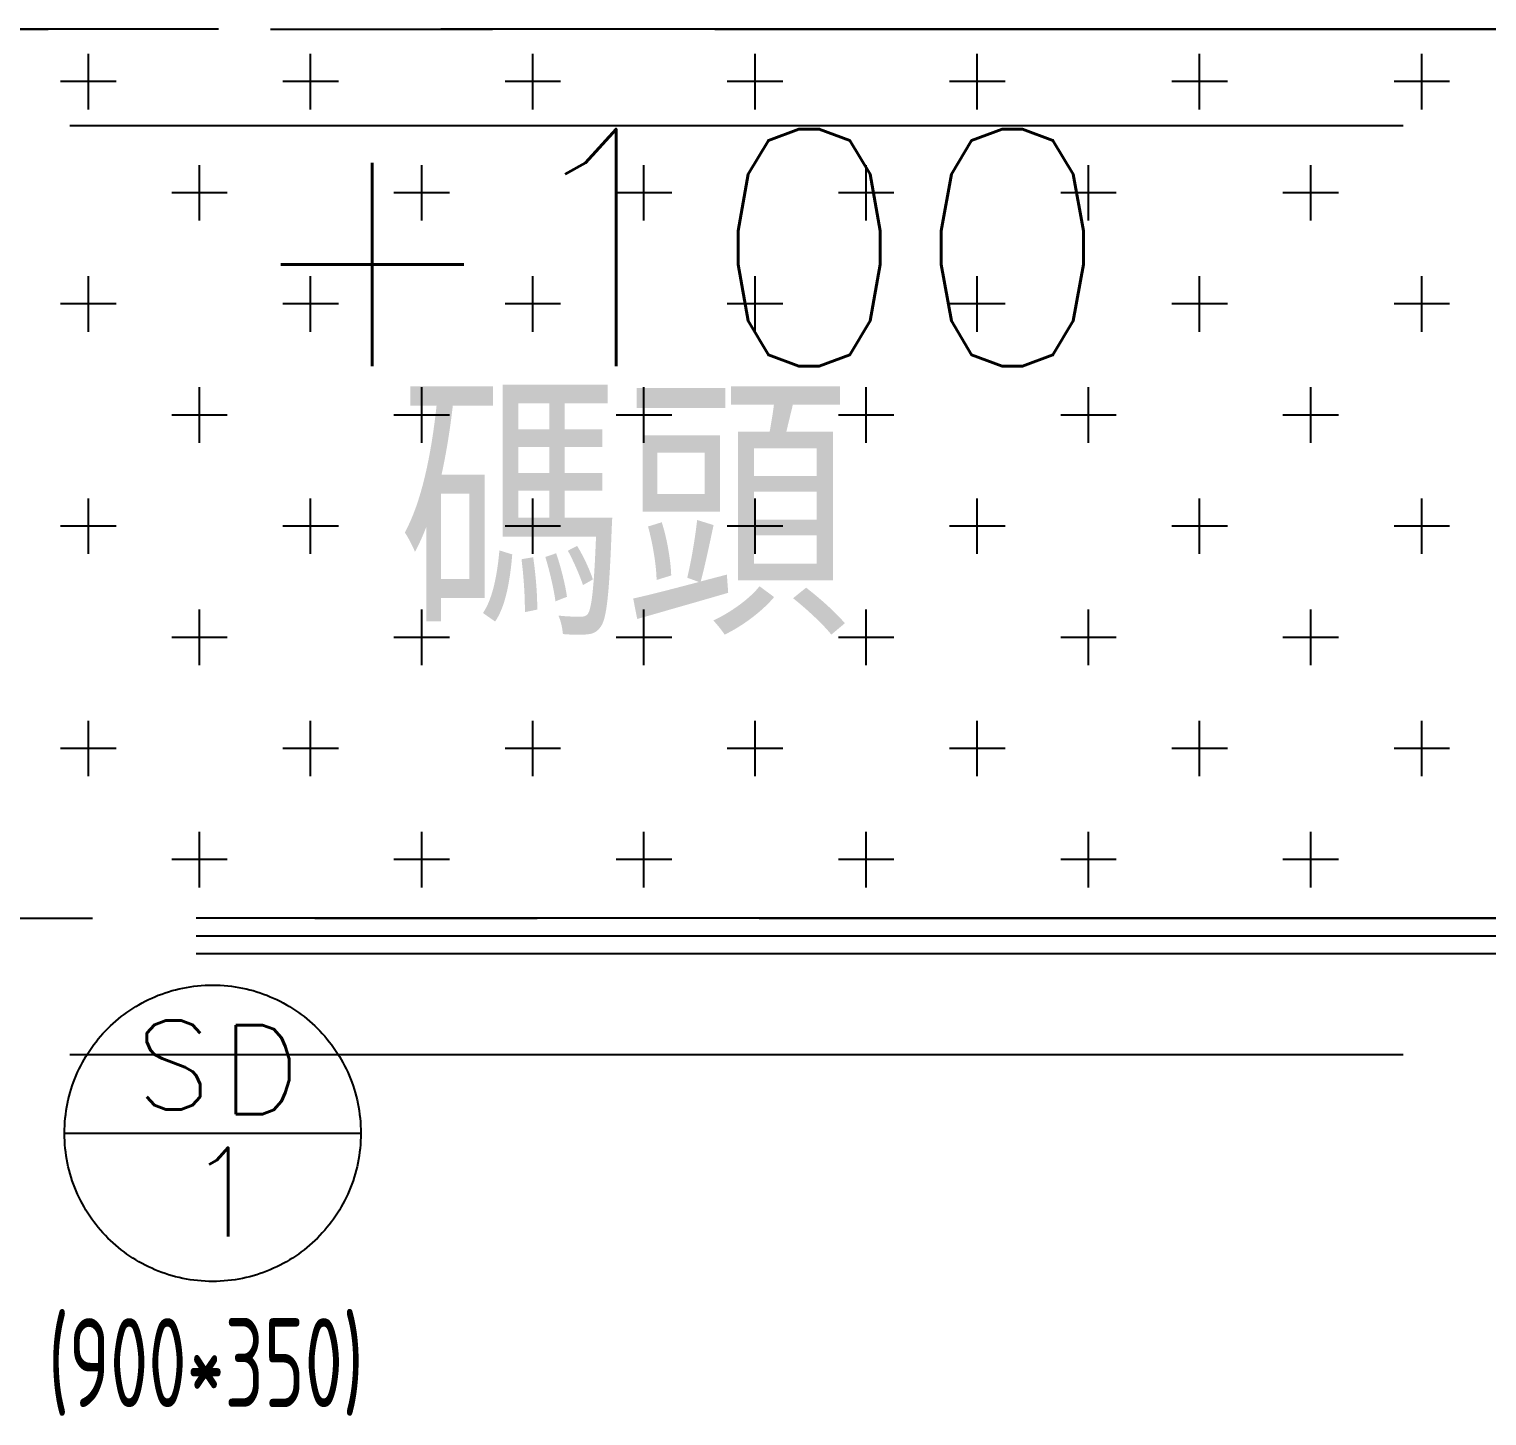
# Model space of a CAD drawing. Extents: x -40736 to 716455, y -65544 to 37405.
# Drawn here: x 336852.4 to 337344.4, y -51465.2 to -50997.3 of the extents above; entities that cross this region are included whole.
import ezdxf

# ---------------------------------------------------------------- set-up
doc = ezdxf.new("R2010")
doc.units = 0
doc.header["$LTSCALE"] = 600
doc.header["$MEASUREMENT"] = 0
doc.linetypes.add('CENTER2', pattern=[1.125, 0.75, -0.125, 0.125, -0.125])
doc.layers.get('0').update_dxf_attribs({"linetype": 'CONTINUOUS'})
doc.layers.add('底圖', color=253, linetype='CONTINUOUS')
doc.styles.add('AEH', font='SIMPLEX.SHX', dxfattribs={"bigfont": 'AE.SHX'})
doc.styles.add('CHINESET', font='ISOCP.SHX', dxfattribs={"width": 0.7, "bigfont": 'CHINESET.SHX'})

msp = doc.modelspace()

# ---------------------------------------------------------------- linework, layer by layer
at = {"layer": '底圖', "linetype": 'CENTER2'}
for p, q in [((360391.28956, -50997.33166), (332391.28957, -50997.33166)), ((335058.78957, -50997.33166), (337391.28957, -50997.33166)), ((336872.39503, -51024.419), (336872.39503, -51005.669)), ((336947.39503, -51024.419), (336947.39503, -51005.669)), ((337022.39503, -51024.419), (337022.39503, -51005.669)), ((337097.39503, -51024.419), (337097.39503, -51005.669)), ((337172.39503, -51024.419), (337172.39503, -51005.669)), ((337247.39503, -51024.419), (337247.39503, -51005.669)), ((337322.39503, -51024.419), (337322.39503, -51005.669)), ((336881.77003, -51015.044), (336863.02003, -51015.044)), ((336956.77003, -51015.044), (336938.02003, -51015.044)), ((337031.77003, -51015.044), (337013.02003, -51015.044)), ((337106.77003, -51015.044), (337088.02003, -51015.044)), ((337181.77003, -51015.044), (337163.02003, -51015.044)), ((337256.77003, -51015.044), (337238.02003, -51015.044)), ((337331.77003, -51015.044), (337313.02003, -51015.044)), ((333491.07, -51029.83166), (361191.28956, -51029.83166)), ((336909.89503, -51061.919), (336909.89503, -51043.169)), ((336984.89503, -51061.919), (336984.89503, -51043.169)), ((337059.89503, -51061.919), (337059.89503, -51043.169)), ((337134.89503, -51061.919), (337134.89503, -51043.169)), ((337209.89503, -51061.919), (337209.89503, -51043.169)), ((337284.89503, -51061.919), (337284.89503, -51043.169)), ((336919.27003, -51052.544), (336900.52003, -51052.544)), ((336994.27003, -51052.544), (336975.52003, -51052.544)), ((337069.27003, -51052.544), (337050.52003, -51052.544)), ((337144.27003, -51052.544), (337125.52003, -51052.544)), ((337219.27003, -51052.544), (337200.52003, -51052.544)), ((337294.27003, -51052.544), (337275.52003, -51052.544)), ((336872.39503, -51099.419), (336872.39503, -51080.669)), ((336947.39503, -51099.419), (336947.39503, -51080.669)), ((337022.39503, -51099.419), (337022.39503, -51080.669)), ((337097.39503, -51099.419), (337097.39503, -51080.669)), ((337172.39503, -51099.419), (337172.39503, -51080.669)), ((337247.39503, -51099.419), (337247.39503, -51080.669)), ((337322.39503, -51099.419), (337322.39503, -51080.669)), ((336881.77003, -51090.044), (336863.02003, -51090.044)), ((336956.77003, -51090.044), (336938.02003, -51090.044)), ((337031.77003, -51090.044), (337013.02003, -51090.044)), ((337106.77003, -51090.044), (337088.02003, -51090.044)), ((337181.77003, -51090.044), (337163.02003, -51090.044)), ((337256.77003, -51090.044), (337238.02003, -51090.044)), ((337331.77003, -51090.044), (337313.02003, -51090.044)), ((336909.89503, -51136.919), (336909.89503, -51118.169)), ((336984.89503, -51136.919), (336984.89503, -51118.169)), ((337059.89503, -51136.919), (337059.89503, -51118.169)), ((337134.89503, -51136.919), (337134.89503, -51118.169)), ((337209.89503, -51136.919), (337209.89503, -51118.169)), ((337284.89503, -51136.919), (337284.89503, -51118.169)), ((336919.27003, -51127.544), (336900.52003, -51127.544)), ((336994.27003, -51127.544), (336975.52003, -51127.544)), ((337069.27003, -51127.544), (337050.52003, -51127.544)), ((337144.27003, -51127.544), (337125.52003, -51127.544)), ((337219.27003, -51127.544), (337200.52003, -51127.544)), ((337294.27003, -51127.544), (337275.52003, -51127.544)), ((336872.39503, -51174.419), (336872.39503, -51155.669)), ((336947.39503, -51174.419), (336947.39503, -51155.669)), ((337022.39503, -51174.419), (337022.39503, -51155.669)), ((337097.39503, -51174.419), (337097.39503, -51155.669)), ((337172.39503, -51174.419), (337172.39503, -51155.669)), ((337247.39503, -51174.419), (337247.39503, -51155.669)), ((337322.39503, -51174.419), (337322.39503, -51155.669)), ((336881.77003, -51165.044), (336863.02003, -51165.044)), ((336956.77003, -51165.044), (336938.02003, -51165.044)), ((337031.77003, -51165.044), (337013.02003, -51165.044)), ((337106.77003, -51165.044), (337088.02003, -51165.044)), ((337181.77003, -51165.044), (337163.02003, -51165.044)), ((337256.77003, -51165.044), (337238.02003, -51165.044)), ((337331.77003, -51165.044), (337313.02003, -51165.044)), ((336909.89503, -51211.919), (336909.89503, -51193.169)), ((336984.89503, -51211.919), (336984.89503, -51193.169)), ((337059.89503, -51211.919), (337059.89503, -51193.169)), ((337134.89503, -51211.919), (337134.89503, -51193.169)), ((337209.89503, -51211.919), (337209.89503, -51193.169)), ((337284.89503, -51211.919), (337284.89503, -51193.169)), ((336919.27003, -51202.544), (336900.52003, -51202.544)), ((336994.27003, -51202.544), (336975.52003, -51202.544)), ((337069.27003, -51202.544), (337050.52003, -51202.544)), ((337144.27003, -51202.544), (337125.52003, -51202.544)), ((337219.27003, -51202.544), (337200.52003, -51202.544)), ((337294.27003, -51202.544), (337275.52003, -51202.544)), ((336872.39503, -51249.419), (336872.39503, -51230.669)), ((336947.39503, -51249.419), (336947.39503, -51230.669)), ((337022.39503, -51249.419), (337022.39503, -51230.669)), ((337097.39503, -51249.419), (337097.39503, -51230.669)), ((337172.39503, -51249.419), (337172.39503, -51230.669)), ((337247.39503, -51249.419), (337247.39503, -51230.669)), ((337322.39503, -51249.419), (337322.39503, -51230.669)), ((336881.77003, -51240.044), (336863.02003, -51240.044)), ((336956.77003, -51240.044), (336938.02003, -51240.044)), ((337031.77003, -51240.044), (337013.02003, -51240.044)), ((337106.77003, -51240.044), (337088.02003, -51240.044)), ((337181.77003, -51240.044), (337163.02003, -51240.044)), ((337256.77003, -51240.044), (337238.02003, -51240.044)), ((337331.77003, -51240.044), (337313.02003, -51240.044)), ((336909.89503, -51286.919), (336909.89503, -51268.169)), ((336984.89503, -51286.919), (336984.89503, -51268.169)), ((337059.89503, -51286.919), (337059.89503, -51268.169)), ((337134.89503, -51286.919), (337134.89503, -51268.169)), ((337209.89503, -51286.919), (337209.89503, -51268.169)), ((337284.89503, -51286.919), (337284.89503, -51268.169)), ((336919.27003, -51277.544), (336900.52003, -51277.544)), ((336994.27003, -51277.544), (336975.52003, -51277.544)), ((337069.27003, -51277.544), (337050.52003, -51277.544)), ((337144.27003, -51277.544), (337125.52003, -51277.544)), ((337219.27003, -51277.544), (337200.52003, -51277.544)), ((337294.27003, -51277.544), (337275.52003, -51277.544)), ((336423.78957, -51297.33166), (337391.28957, -51297.33166)), ((337358.78957, -51297.33166), (336458.78957, -51297.33166)), ((337358.78957, -51303.33166), (336458.78957, -51303.33166)), ((337358.78957, -51309.33166), (336458.78957, -51309.33166)), ((333491.07, -51343.33166), (361991.28956, -51343.33166)), ((336864.31998, -51369.86871), (336964.31998, -51369.86871))]:
    msp.add_line(p, q, dxfattribs=at)
msp.add_ellipse((336914.31998, -51369.86871), major_axis=(35.35534, 35.35534), ratio=1, start_param=0.7853981633974823, end_param=7.068583470577068, dxfattribs=at)

# ---------------------------------------------------------------- texts
at = {"linetype": 'Continuous', "style": 'AEH'}
for s, height, p in [('+100', 80, (336923.62528, -51111.03964)), ('碼頭', 80, (336977.35722, -51201.53426)), ('S', 30, (336888.24154, -51361.85198)), ('D', 30, (336916.96467, -51363.38271)), ('1', 30, (336905.4038, -51404.712))]:
    msp.add_text(s, height=height, dxfattribs=at).set_placement(p)
at = {"layer": '底圖', "linetype": 'CENTER2', "style": 'CHINESET', "width": 0.7}
msp.add_text('(900*350)', height=30, dxfattribs=at).set_placement((336858.75974, -51462.26901))

doc.saveas('drawing.dxf')
